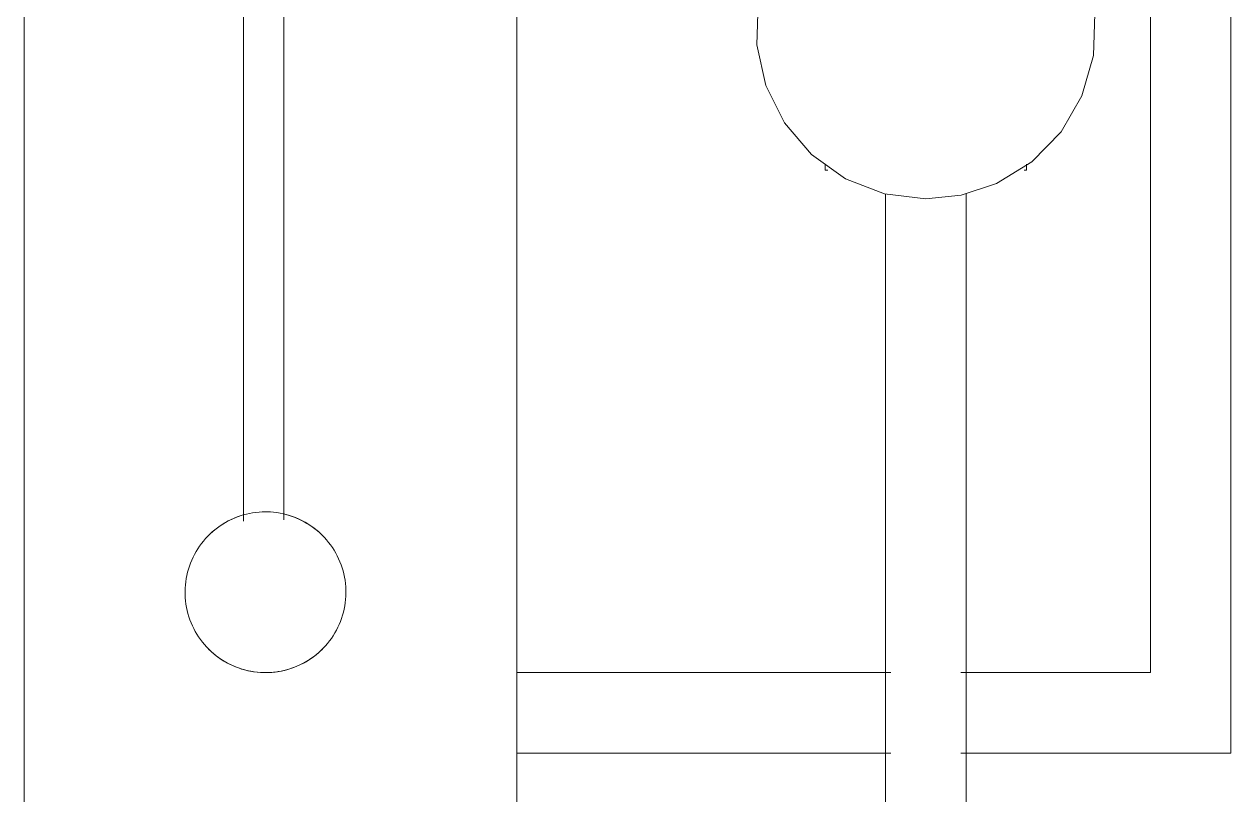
# Model space of a CAD drawing. Header units: inches. Extents: x 11834 to 13024, y -8101 to -6934.
# Drawn here: x 12424.88 to 12432.38, y -7351.3 to -7346.5 of the extents above; entities that cross this region are included whole.
import ezdxf

# ---------------------------------------------------------------- set-up
doc = ezdxf.new("R2010")
doc.units = ezdxf.units.IN
doc.header["$MEASUREMENT"] = 0
doc.layers.add('A-GENM', color=13, linetype='Continuous', lineweight=9)

# ---------------------------------------------------------------- blocks, each defined once
blk = doc.blocks.new('Foosball Table - Foosball Table-6977012-FIRST FLOOR POWER _ SIGNAL')
at = {"layer": 'A-GENM'}
for p, q in [((-24.9375, -12.1875), (-24.9375, 12.1875)), ((-28, 12.0221), (-28, -12.0221)), ((-20.5, 4.5), (-20.5, -4.5)), ((-20.5, -4.5), (-20.5, 4.5)), ((-21, -4), (-21, 4)), ((-21, 4), (-21, -4)), ((-26.6361, 0.2545), (-26.6361, -3.0589)), ((-26.3861, -3.0493), (-26.3861, 0.2545)), ((-23.0208, -0.8426), (-23.0208, -0.875)), ((-23.0044, -0.875), (-23.0208, -0.875)), ((-21.7708, -0.875), (-21.785, -0.875)), ((-21.7708, -0.875), (-21.7708, -0.8378)), ((-22.6458, -1.0222), (-22.6458, -7.2278)), ((-22.1458, -7.2455), (-22.1458, -1.0229)), ((-24.9375, -4), (-22.6123, -4)), ((-22.6123, -4), (-24.9375, -4)), ((-22.1793, -4), (-21, -4)), ((-21, -4), (-22.1793, -4)), ((-22.6123, -4.5), (-24.9375, -4.5)), ((-24.9375, -4.5), (-22.6123, -4.5)), ((-20.5, -4.5), (-22.1793, -4.5)), ((-22.1793, -4.5), (-20.5, -4.5))]:
    blk.add_line(p, q, dxfattribs=at)
at = {"layer": 'A-GENM', "flags": 128}
for points in [[(-22.3958, -1.0543), (-22.6532, -1.0224), (-22.8949, -0.9287), (-23.1065, -0.7788), (-23.2751, -0.5817), (-23.3905, -0.3496), (-23.4457, -0.0962), (-23.4374, 0.1629), (-23.3662, 0.4122), (-23.2362, 0.6366), (-23.0554, 0.8225), (-22.8347, 0.9586), (-22.6159, 1.031), (-22.3958, 1.0543)], [(-22.3958, 1.0543), (-22.1385, 1.0224), (-21.8968, 0.9287), (-21.6852, 0.7788), (-21.5166, 0.5817), (-21.4012, 0.3496), (-21.346, 0.0962), (-21.3542, -0.1629), (-21.4255, -0.4122), (-21.5555, -0.6366), (-21.7363, -0.8225), (-21.957, -0.9586), (-22.1757, -1.031), (-22.3958, -1.0543)], [(-26.5, -3), (-26.52, -3.0004), (-26.54, -3.0016), (-26.5599, -3.0036), (-26.5797, -3.0064), (-26.5993, -3.01), (-26.6189, -3.0143), (-26.6382, -3.0195), (-26.6573, -3.0254), (-26.6761, -3.0321), (-26.6947, -3.0395), (-26.713, -3.0476), (-26.7309, -3.0565), (-26.7484, -3.0661), (-26.7656, -3.0764), (-26.7823, -3.0873), (-26.7986, -3.099), (-26.8144, -3.1112), (-26.8297, -3.1241), (-26.8445, -3.1376), (-26.8587, -3.1516), (-26.8723, -3.1663), (-26.8854, -3.1814), (-26.8978, -3.1971), (-26.9096, -3.2132), (-26.9207, -3.2298), (-26.9312, -3.2469), (-26.941, -3.2643), (-26.9501, -3.2822), (-26.9584, -3.3003), (-26.966, -3.3188), (-26.9729, -3.3376), (-26.979, -3.3566), (-26.9844, -3.3759), (-26.9889, -3.3954), (-26.9927, -3.415), (-26.9957, -3.4348), (-26.9979, -3.4547), (-26.9994, -3.4746), (-27, -3.4946), (-26.9998, -3.5146), (-26.9988, -3.5346), (-26.997, -3.5545), (-26.9944, -3.5743), (-26.9911, -3.594), (-26.9869, -3.6136), (-26.982, -3.633), (-26.9763, -3.6522), (-26.9698, -3.6711), (-26.9626, -3.6897), (-26.9546, -3.7081), (-26.946, -3.7261), (-26.9366, -3.7437), (-26.9265, -3.761), (-26.9157, -3.7778), (-26.9042, -3.7943), (-26.8922, -3.8102), (-26.8794, -3.8256), (-26.8661, -3.8405), (-26.8522, -3.8549), (-26.8377, -3.8687), (-26.8227, -3.8819), (-26.8072, -3.8945), (-26.7912, -3.9065), (-26.7747, -3.9178), (-26.7578, -3.9284), (-26.7404, -3.9384), (-26.7227, -3.9477), (-26.7046, -3.9562), (-26.6862, -3.964), (-26.6675, -3.9711), (-26.6485, -3.9774), (-26.6293, -3.983), (-26.6099, -3.9878), (-26.5903, -3.9918), (-26.5706, -3.995), (-26.5507, -3.9974), (-26.5308, -3.9991), (-26.5108, -3.9999), (-26.5, -4)], [(-26.5, -4), (-26.48, -3.9996), (-26.46, -3.9984), (-26.4401, -3.9964), (-26.4203, -3.9936), (-26.4007, -3.99), (-26.3811, -3.9857), (-26.3618, -3.9805), (-26.3427, -3.9746), (-26.3239, -3.9679), (-26.3053, -3.9605), (-26.287, -3.9524), (-26.2691, -3.9435), (-26.2516, -3.9339), (-26.2344, -3.9236), (-26.2177, -3.9127), (-26.2014, -3.901), (-26.1856, -3.8888), (-26.1703, -3.8759), (-26.1555, -3.8624), (-26.1413, -3.8484), (-26.1277, -3.8337), (-26.1146, -3.8186), (-26.1022, -3.8029), (-26.0904, -3.7868), (-26.0793, -3.7702), (-26.0688, -3.7531), (-26.059, -3.7357), (-26.0499, -3.7178), (-26.0416, -3.6997), (-26.034, -3.6812), (-26.0271, -3.6624), (-26.021, -3.6434), (-26.0156, -3.6241), (-26.0111, -3.6046), (-26.0073, -3.585), (-26.0043, -3.5652), (-26.0021, -3.5453), (-26.0006, -3.5254), (-26, -3.5054), (-26.0002, -3.4854), (-26.0012, -3.4654), (-26.003, -3.4455), (-26.0056, -3.4257), (-26.0089, -3.406), (-26.0131, -3.3864), (-26.018, -3.367), (-26.0237, -3.3478), (-26.0302, -3.3289), (-26.0374, -3.3103), (-26.0454, -3.2919), (-26.054, -3.2739), (-26.0634, -3.2563), (-26.0735, -3.239), (-26.0843, -3.2222), (-26.0958, -3.2057), (-26.1078, -3.1898), (-26.1206, -3.1744), (-26.1339, -3.1595), (-26.1478, -3.1451), (-26.1623, -3.1313), (-26.1773, -3.1181), (-26.1928, -3.1055), (-26.2088, -3.0935), (-26.2253, -3.0822), (-26.2422, -3.0716), (-26.2596, -3.0616), (-26.2773, -3.0523), (-26.2954, -3.0438), (-26.3138, -3.036), (-26.3325, -3.0289), (-26.3515, -3.0226), (-26.3707, -3.017), (-26.3901, -3.0122), (-26.4097, -3.0082), (-26.4294, -3.005), (-26.4493, -3.0026), (-26.4692, -3.0009), (-26.4892, -3.0001), (-26.5, -3)]]:
    blk.add_lwpolyline(points, dxfattribs=at)
at = {"layer": 'A-GENM'}
for start, end in [(106.7768, 135), (45, 76.10599), (225, 270), (270, 315)]:
    blk.add_arc((-26.5, -3.5), 0.5, start, end, dxfattribs=at)

msp = doc.modelspace()

# ---------------------------------------------------------------- block references
at = {"layer": 'A-GENM'}
msp.add_blockref('Foosball Table - Foosball Table-6977012-FIRST FLOOR POWER _ SIGNAL', (12452.8833, -7346.5351), dxfattribs=at)

doc.saveas('drawing.dxf')
